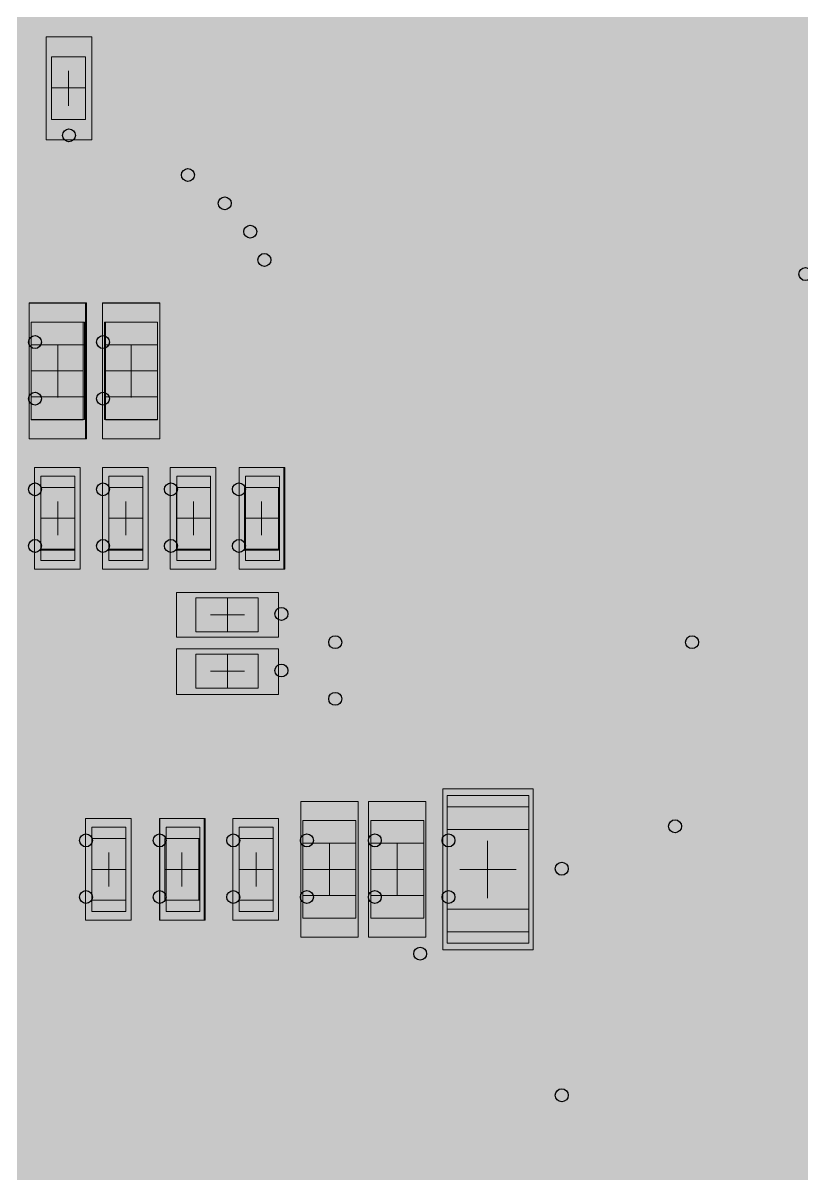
# Model space of a CAD drawing. Header units: metres. Extents: x 18 to 150, y 19 to 107.
# Drawn here: x 91.89 to 105.64, y 62.01 to 82.33 of the extents above; entities that cross this region are included whole.
import ezdxf

# ---------------------------------------------------------------- set-up
doc = ezdxf.new("R2010")
doc.units = ezdxf.units.M
doc.layers.add('7-SEG', color=253, linetype='Continuous', lineweight=0)
doc.layers.add('CAPACITOR', color=43, linetype='Continuous', lineweight=0)
doc.layers.add('METAL', color=7, linetype='Continuous', lineweight=0, true_color=0xc1c6c8)
doc.layers.add('PCB', color=7, linetype='Continuous', true_color=0x1d428a)
doc.layers.add('PDF_Geometry', color=6, linetype='Continuous')
doc.layers.add('ViaHoleLayer', color=16, linetype='Continuous')

# ---------------------------------------------------------------- blocks, each defined once
blk = doc.blocks.new('CAP_LARGE')
at = {"layer": 'CAPACITOR'}
h = blk.add_hatch(color=256, dxfattribs=at)
h.dxf.hatch_style = 1
h.paths.add_polyline_path([(-0.721, 1.105), (0.721, 1.105), (0.721, -1.105), (-0.721, -1.105)])
at = {"layer": 'METAL'}
h = blk.add_hatch(color=256, dxfattribs=at)
h.dxf.hatch_style = 1
h.paths.add_polyline_path([(-0.796, 1.423), (0.796, 1.423), (0.796, -1.423), (-0.796, -1.423)])
h = blk.add_hatch(color=256, dxfattribs=at)
h.dxf.hatch_style = 1
h.paths.add_polyline_path([(-0.721, 0.705), (-0.721, 1.305), (0.721, 1.305), (0.721, 0.705)])
h = blk.add_hatch(color=256, dxfattribs=at)
h.dxf.hatch_style = 1
h.paths.add_polyline_path([(-0.721, -1.305), (-0.721, -0.705), (0.721, -0.705), (0.721, -1.305)])
at = {"layer": '7-SEG'}
for points in [[(-0.721, 0.705), (-0.721, 1.305), (0.721, 1.305), (0.721, 0.705)], [(-0.721, -1.305), (-0.721, -0.705), (0.721, -0.705), (0.721, -1.305)]]:
    blk.add_lwpolyline(points, close=True, dxfattribs=at)
at = {"layer": 'CAPACITOR'}
blk.add_lwpolyline([(-0.721, 1.105), (0.721, 1.105), (0.721, -1.105), (-0.721, -1.105), (-0.721, 1.105)], dxfattribs=at)
at = {"layer": 'METAL'}
blk.add_lwpolyline([(-0.796, 1.423), (0.796, 1.423), (0.796, -1.423), (-0.796, -1.423)], close=True, dxfattribs=at)
blk = doc.blocks.new('CAP_MED')
at = {"layer": 'CAPACITOR'}
h = blk.add_hatch(color=256, dxfattribs=at)
h.dxf.hatch_style = 1
h.paths.add_polyline_path([(-0.468, 0.861), (0.468, 0.861), (0.468, -0.861), (-0.468, -0.861)])
at = {"layer": 'METAL'}
h = blk.add_hatch(color=256, dxfattribs=at)
h.dxf.hatch_style = 1
h.paths.add_polyline_path([(-0.506, 1.199), (0.506, 1.199), (0.506, -1.199), (-0.506, -1.199)])
h = blk.add_hatch(color=256, dxfattribs=at)
h.dxf.hatch_style = 1
h.paths.add_polyline_path([(-0.468, 0.461), (-0.468, 0.861), (0.468, 0.861), (0.468, 0.461)])
h = blk.add_hatch(color=256, dxfattribs=at)
h.dxf.hatch_style = 1
h.paths.add_polyline_path([(-0.468, -0.861), (-0.468, -0.461), (0.468, -0.461), (0.468, -0.861)])
at = {"layer": '7-SEG'}
for points in [[(-0.468, 0.461), (-0.468, 0.861), (0.468, 0.861), (0.468, 0.461)], [(-0.468, -0.861), (-0.468, -0.461), (0.468, -0.461), (0.468, -0.861)]]:
    blk.add_lwpolyline(points, close=True, dxfattribs=at)
at = {"layer": 'CAPACITOR'}
blk.add_lwpolyline([(-0.468, 0.861), (0.468, 0.861), (0.468, -0.861), (-0.468, -0.861), (-0.468, 0.861)], dxfattribs=at)
at = {"layer": 'METAL'}
blk.add_lwpolyline([(-0.506, 1.199), (0.506, 1.199), (0.506, -1.199), (-0.506, -1.199)], close=True, dxfattribs=at)
blk = doc.blocks.new('CAP_SMALL')
at = {"layer": 'CAPACITOR'}
h = blk.add_hatch(color=256, dxfattribs=at)
h.dxf.hatch_style = 1
h.paths.add_polyline_path([(-0.29, 0.543), (0.309, 0.543), (0.309, -0.543), (-0.29, -0.543)])
at = {"layer": 'METAL'}
h = blk.add_hatch(color=256, dxfattribs=at)
h.dxf.hatch_style = 1
h.paths.add_polyline_path([(-0.403, 0.899), (0.403, 0.899), (0.403, -0.899), (-0.403, -0.899)])
h = blk.add_hatch(color=256, dxfattribs=at)
h.dxf.hatch_style = 1
h.paths.add_polyline_path([(-0.29, 0.543), (-0.29, 0.743), (0.309, 0.743), (0.309, 0.543)])
h = blk.add_hatch(color=256, dxfattribs=at)
h.dxf.hatch_style = 1
h.paths.add_polyline_path([(-0.29, 0.543), (0.309, 0.543), (0.309, -0.543), (-0.29, -0.543)])
h = blk.add_hatch(color=256, dxfattribs=at)
h.dxf.hatch_style = 1
h.paths.add_polyline_path([(-0.29, -0.743), (-0.29, -0.543), (0.309, -0.543), (0.309, -0.743)])
at = {"layer": '7-SEG'}
for points in [[(-0.29, 0.543), (-0.29, 0.743), (0.309, 0.743), (0.309, 0.543)], [(-0.29, -0.743), (-0.29, -0.543), (0.309, -0.543), (0.309, -0.743)]]:
    blk.add_lwpolyline(points, close=True, dxfattribs=at)
at = {"layer": 'CAPACITOR'}
blk.add_lwpolyline([(-0.29, 0.543), (0.309, 0.543), (0.309, -0.543), (-0.29, -0.543), (-0.29, 0.543)], dxfattribs=at)
at = {"layer": 'METAL'}
blk.add_lwpolyline([(-0.403, 0.899), (0.403, 0.899), (0.403, -0.899), (-0.403, -0.899)], close=True, dxfattribs=at)
blk.add_lwpolyline([(-0.403, 0.899), (0.403, 0.899), (0.403, -0.899), (-0.403, -0.899)], close=True, dxfattribs=at)

msp = doc.modelspace()

# ---------------------------------------------------------------- hatches: boundary and pattern name
at = {"layer": 'PCB'}
h = msp.add_hatch(color=256, dxfattribs=at)
h.dxf.hatch_style = 1
h.paths.add_polyline_path([(25.4, 96.52), (147.32, 96.52), (147.32, 25.4), (25.4, 25.4)])
edge = h.paths.add_edge_path(flags=16)
edge.add_arc((29.21, 92.71), 1.829, 0, 360)
edge = h.paths.add_edge_path(flags=16)
edge.add_arc((29.21, 29.21), 1.829, 0, 360)
edge = h.paths.add_edge_path(flags=16)
edge.add_arc((143.51, 29.21), 1.829, 0, 360)
edge = h.paths.add_edge_path(flags=16)
edge.add_arc((143.51, 92.71), 1.829, 0, 360)

# ---------------------------------------------------------------- linework, layer by layer
at = {"layer": 'PDF_Geometry', "lineweight": 20}
for points in [[(92.297, 82.09), (92.297, 80.273), (93.102, 80.273), (93.102, 82.09)], [(92.39, 81.734), (92.39, 80.629), (92.99, 80.629), (92.99, 81.734)], [(91.997, 77.389), (91.997, 74.992), (92.99, 74.992), (92.99, 77.389)], [(94.301, 77.389), (94.301, 74.992), (93.289, 74.992), (93.289, 77.389)], [(92.952, 75.329), (92.952, 77.052), (92.035, 77.052), (92.035, 75.329)], [(94.263, 75.329), (93.346, 75.329), (93.346, 77.052), (94.263, 77.052)], [(92.896, 74.486), (92.091, 74.486), (92.091, 72.689), (92.896, 72.689)], [(94.095, 74.486), (94.095, 72.689), (93.289, 72.689), (93.289, 74.486)], [(95.293, 74.486), (94.488, 74.486), (94.488, 72.689), (95.293, 72.689)], [(96.492, 74.486), (95.705, 74.486), (95.705, 72.689), (96.492, 72.689)], [(92.802, 74.131), (92.203, 74.131), (92.203, 73.026), (92.802, 73.026)], [(94.001, 74.131), (94.001, 73.026), (93.402, 73.026), (93.402, 74.131)], [(95.2, 74.131), (94.6, 74.131), (94.6, 73.026), (95.2, 73.026)], [(96.398, 74.131), (95.799, 74.131), (95.799, 73.026), (96.398, 73.026)], [(96.398, 71.49), (94.6, 71.49), (94.6, 72.277), (96.398, 72.277)], [(96.042, 71.584), (94.938, 71.584), (94.938, 72.183), (96.042, 72.183)], [(96.398, 71.284), (96.398, 70.479), (94.6, 70.479), (94.6, 71.284)], [(96.042, 71.19), (96.042, 70.591), (94.938, 70.591), (94.938, 71.19)], [(100.893, 68.812), (100.893, 65.965), (99.301, 65.965), (99.301, 68.812)], [(97.803, 68.587), (97.803, 66.19), (96.792, 66.19), (96.792, 68.587)], [(99.002, 68.587), (97.99, 68.587), (97.99, 66.19), (99.002, 66.19)], [(100.818, 68.493), (100.818, 66.284), (99.376, 66.284), (99.376, 68.493)], [(93.795, 68.287), (93.795, 66.49), (92.99, 66.49), (92.99, 68.287)], [(94.301, 68.287), (94.301, 66.49), (95.087, 66.49), (95.087, 68.287)], [(95.593, 68.287), (95.593, 66.49), (96.398, 66.49), (96.398, 68.287)], [(97.765, 68.25), (97.765, 66.527), (96.829, 66.527), (96.829, 68.25)], [(98.964, 68.25), (98.028, 68.25), (98.028, 66.527), (98.964, 66.527)], [(93.701, 67.932), (93.701, 66.845), (93.102, 66.845), (93.102, 67.932)], [(94.394, 67.932), (94.394, 66.845), (94.994, 66.845), (94.994, 67.932)], [(95.705, 67.932), (95.705, 66.845), (96.305, 66.845), (96.305, 67.932)]]:
    msp.add_lwpolyline(points, close=True, dxfattribs=at)
for points in [[(92.69, 80.873), (92.69, 81.491)], [(92.39, 81.191), (92.99, 81.191)], [(92.503, 75.723), (92.503, 76.64)], [(93.795, 75.723), (93.795, 76.64)], [(92.035, 76.191), (92.952, 76.191)], [(93.346, 76.191), (94.263, 76.191)], [(92.503, 73.288), (92.503, 73.887)], [(93.701, 73.288), (93.701, 73.887)], [(94.9, 73.288), (94.9, 73.887)], [(96.099, 73.288), (96.099, 73.887)], [(92.203, 73.588), (92.802, 73.588)], [(93.402, 73.588), (94.001, 73.588)], [(94.6, 73.588), (95.2, 73.588)], [(95.799, 73.588), (96.398, 73.588)], [(95.499, 71.584), (95.499, 72.183)], [(95.2, 71.883), (95.799, 71.883)], [(95.499, 70.591), (95.499, 71.19)], [(95.2, 70.891), (95.799, 70.891)], [(100.088, 66.883), (100.088, 67.894)], [(93.402, 67.089), (93.402, 67.688)], [(94.694, 67.089), (94.694, 67.688)], [(96.005, 67.089), (96.005, 67.688)], [(97.297, 66.92), (97.297, 67.838)], [(98.496, 66.92), (98.496, 67.838)], [(93.102, 67.389), (93.701, 67.389)], [(94.394, 67.389), (94.994, 67.389)], [(95.705, 67.389), (96.305, 67.389)], [(96.829, 67.389), (97.765, 67.389)], [(98.028, 67.389), (98.964, 67.389)], [(99.601, 67.389), (100.593, 67.389)]]:
    msp.add_lwpolyline(points, dxfattribs=at)
at = {"layer": 'ViaHoleLayer'}
for centre in [(92.7, 80.35), (94.8, 79.65), (95.45, 79.15), (95.9, 78.65), (96.15, 78.15), (105.7, 77.9), (92.1, 76.7), (93.3, 76.7), (92.1, 75.7), (93.3, 75.7), (92.1, 74.1), (93.3, 74.1), (94.5, 74.1), (95.7, 74.1), (92.1, 73.1), (93.3, 73.1), (94.5, 73.1), (95.7, 73.1), (96.45, 71.9), (97.4, 71.4), (103.7, 71.4), (96.45, 70.9), (97.4, 70.4), (103.4, 68.15), (93, 67.9), (94.3, 67.9), (95.6, 67.9), (96.9, 67.9), (98.1, 67.9), (99.4, 67.9), (101.4, 67.4), (93, 66.9), (94.3, 66.9), (95.6, 66.9), (96.9, 66.9), (98.1, 66.9), (99.4, 66.9), (98.9, 65.9), (101.4, 63.4)]:
    msp.add_circle(centre, 0.114, dxfattribs=at)

# ---------------------------------------------------------------- block references
at = {"layer": '7-SEG'}
for name, p in [('CAP_MED', (92.503, 76.191)), ('CAP_MED', (93.795, 76.191)), ('CAP_SMALL', (92.493, 73.587)), ('CAP_SMALL', (93.692, 73.587)), ('CAP_SMALL', (94.891, 73.587)), ('CAP_SMALL', (96.108, 73.587)), ('CAP_LARGE', (100.097, 67.388)), ('CAP_MED', (97.297, 67.388)), ('CAP_MED', (98.496, 67.388)), ('CAP_SMALL', (93.392, 67.389)), ('CAP_SMALL', (94.703, 67.389)), ('CAP_SMALL', (95.996, 67.389))]:
    msp.add_blockref(name, p, dxfattribs=at)

doc.saveas('drawing.dxf')
